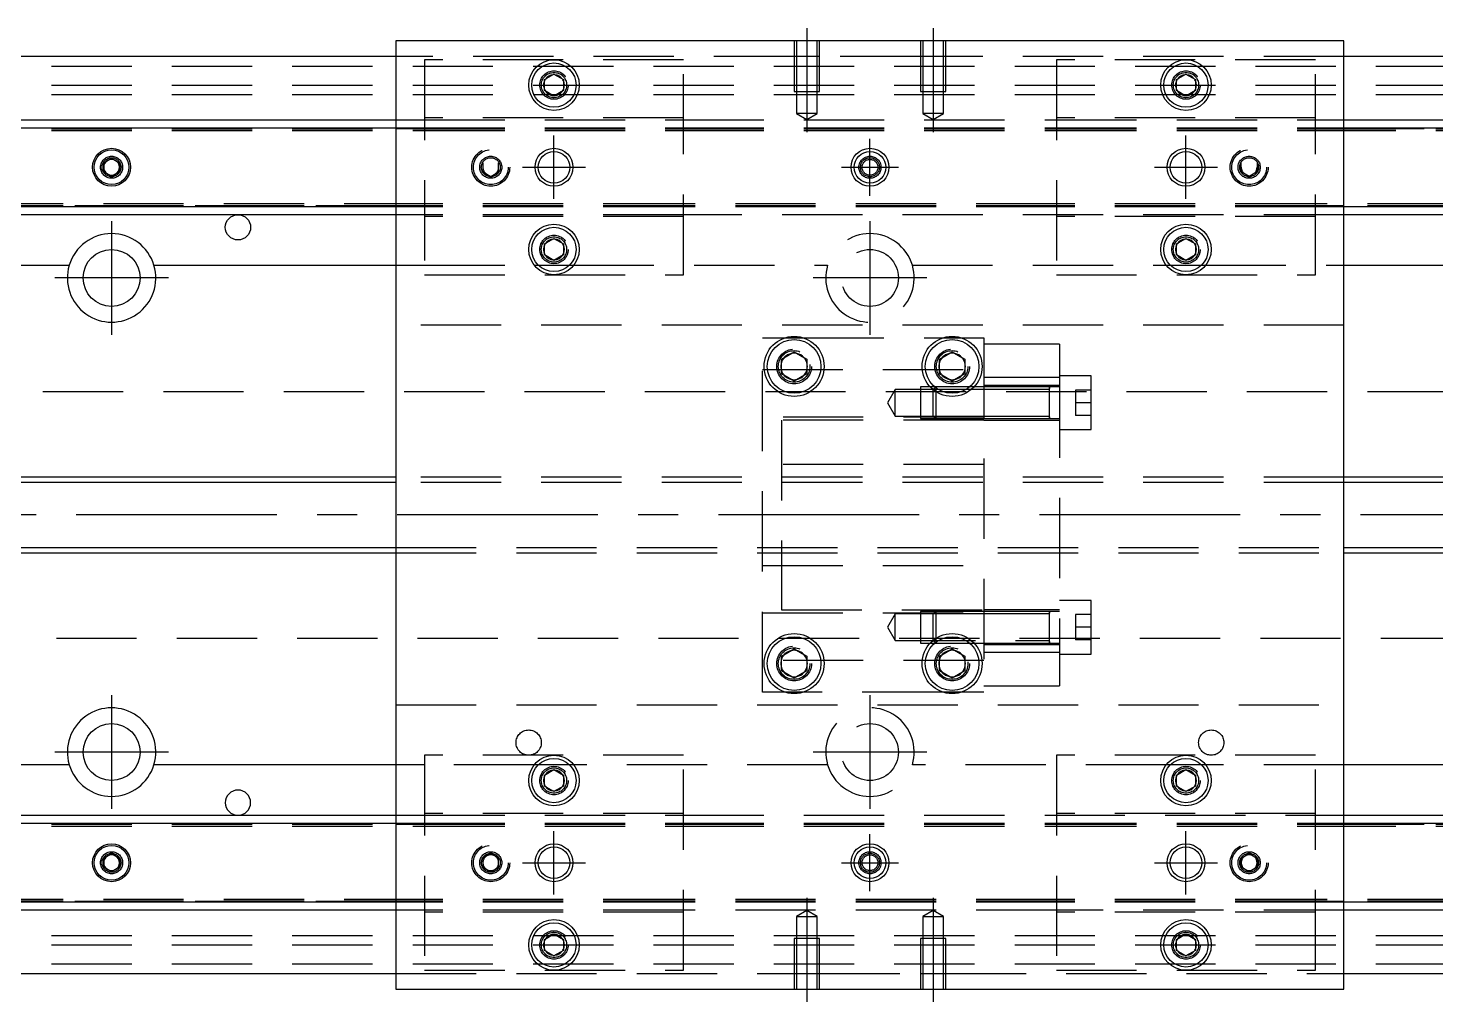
# Model space of a CAD drawing. Extents: x -10 to 836, y -261 to 77.
# Drawn here: x 186.8 to 409.5, y -77 to 77 of the extents above; entities that cross this region are included whole.
import ezdxf

# ---------------------------------------------------------------- set-up
doc = ezdxf.new("R2010")
doc.units = 0
doc.linetypes.add('CENTER', pattern=[50.8, 31.75, -6.35, 6.35, -6.35])
doc.linetypes.add('DASHED', pattern=[19.05, 12.7, -6.35])
doc.layers.get('0').update_dxf_attribs({"linetype": 'CONTINUOUS'})
doc.layers.add('CENTER', color=1, linetype='CENTER')

msp = doc.modelspace()

# ---------------------------------------------------------------- linework, layer by layer
at = {"color": 7, "linetype": 'CONTINUOUS'}
for p, q in [((395, 75), (245, 75)), ((245, 75), (245, -75)), ((395, -75), (395, 75)), ((245, 72.5), (0, 72.5)), ((640, 72.5), (395, 72.5)), ((268.5, 68.866026), (270, 69.73205)), ((270, 69.73205), (271.5, 68.866026)), ((368.5, 68.866026), (370, 69.73205)), ((370, 69.73205), (371.5, 68.866026)), ((268.5, 67.133974), (268.5, 68.866026)), ((270, 66.26795), (268.5, 67.133974)), ((271.5, 67.133974), (270, 66.26795)), ((271.5, 68.866026), (271.5, 67.133974)), ((368.5, 67.133974), (368.5, 68.866026)), ((370, 66.26795), (368.5, 67.133974)), ((371.5, 67.133974), (370, 66.26795)), ((371.5, 68.866026), (371.5, 67.133974)), ((0, 62.5), (245, 62.5)), ((395, 62.5), (640, 62.5)), ((0, 61.247728), (245, 61.247728)), ((395, 61.247728), (640, 61.247728)), ((198.75, 55.721688), (200, 56.443376)), ((198.75, 54.278312), (198.75, 55.721688)), ((200, 56.443376), (201.25, 55.721688)), ((201.25, 55.721688), (201.25, 54.278312)), ((200, 53.556624), (198.75, 54.278312)), ((201.25, 54.278312), (200, 53.556624)), ((245, 48.752272), (0, 48.752272)), ((245, 47.5), (0, 47.5)), ((640, 48.752272), (395, 48.752272)), ((640, 47.5), (395, 47.5)), ((268.5, 42.866026), (270, 43.73205)), ((268.5, 41.133974), (268.5, 42.866026)), ((270, 43.73205), (271.5, 42.866026)), ((271.5, 42.866026), (271.5, 41.133974)), ((368.5, 42.866026), (370, 43.73205)), ((368.5, 41.133974), (368.5, 42.866026)), ((370, 43.73205), (371.5, 42.866026)), ((371.5, 42.866026), (371.5, 41.133974)), ((270, 40.26795), (268.5, 41.133974)), ((271.5, 41.133974), (270, 40.26795)), ((370, 40.26795), (368.5, 41.133974)), ((371.5, 41.133974), (370, 40.26795)), ((86.708204, 39.5), (193.291796, 39.5)), ((206.708204, 39.5), (245, 39.5)), ((395, 39.5), (433.291796, 39.5)), ((306, 24.6547), (308, 25.809402)), ((306, 22.3453), (306, 24.6547)), ((308, 25.809402), (310, 24.6547)), ((310, 24.6547), (310, 22.3453)), ((331, 24.6547), (333, 25.809402)), ((331, 22.3453), (331, 24.6547)), ((333, 25.809402), (335, 24.6547)), ((335, 24.6547), (335, 22.3453)), ((308, 21.190598), (306, 22.3453)), ((310, 22.3453), (308, 21.190598)), ((333, 21.190598), (331, 22.3453)), ((335, 22.3453), (333, 21.190598)), ((245, 6), (60.5, 6)), ((590, 6), (395, 6)), ((60.5, -6), (245, -6)), ((395, -6), (590, -6)), ((306, -22.3453), (308, -21.190598)), ((308, -21.190598), (310, -22.3453)), ((331, -22.3453), (333, -21.190598)), ((333, -21.190598), (335, -22.3453)), ((306, -24.6547), (306, -22.3453)), ((310, -22.3453), (310, -24.6547)), ((331, -24.6547), (331, -22.3453)), ((335, -22.3453), (335, -24.6547)), ((308, -25.809402), (306, -24.6547)), ((310, -24.6547), (308, -25.809402)), ((333, -25.809402), (331, -24.6547)), ((335, -24.6547), (333, -25.809402)), ((193.291796, -39.5), (86.708204, -39.5)), ((245, -39.5), (206.708204, -39.5)), ((433.291796, -39.5), (395, -39.5)), ((268.5, -41.133974), (270, -40.26795)), ((268.5, -42.866026), (268.5, -41.133974)), ((270, -40.26795), (271.5, -41.133974)), ((271.5, -41.133974), (271.5, -42.866026)), ((368.5, -41.133974), (370, -40.26795)), ((368.5, -42.866026), (368.5, -41.133974)), ((370, -40.26795), (371.5, -41.133974)), ((371.5, -41.133974), (371.5, -42.866026)), ((270, -43.73205), (268.5, -42.866026)), ((271.5, -42.866026), (270, -43.73205)), ((370, -43.73205), (368.5, -42.866026)), ((371.5, -42.866026), (370, -43.73205)), ((0, -47.5), (245, -47.5)), ((0, -48.752272), (245, -48.752272)), ((395, -47.5), (640, -47.5)), ((395, -48.752272), (640, -48.752272)), ((198.75, -54.278312), (200, -53.556624)), ((198.75, -55.721688), (198.75, -54.278312)), ((200, -53.556624), (201.25, -54.278312)), ((201.25, -54.278312), (201.25, -55.721688)), ((200, -56.443376), (198.75, -55.721688)), ((201.25, -55.721688), (200, -56.443376)), ((245, -61.247728), (0, -61.247728)), ((640, -61.247728), (395, -61.247728)), ((245, -62.5), (0, -62.5)), ((640, -62.5), (395, -62.5)), ((268.5, -67.133974), (270, -66.26795)), ((270, -66.26795), (271.5, -67.133974)), ((368.5, -67.133974), (370, -66.26795)), ((370, -66.26795), (371.5, -67.133974)), ((268.5, -68.866026), (268.5, -67.133974)), ((270, -69.73205), (268.5, -68.866026)), ((271.5, -68.866026), (270, -69.73205)), ((271.5, -67.133974), (271.5, -68.866026)), ((368.5, -68.866026), (368.5, -67.133974)), ((370, -69.73205), (368.5, -68.866026)), ((371.5, -68.866026), (370, -69.73205)), ((371.5, -67.133974), (371.5, -68.866026)), ((0, -72.5), (245, -72.5)), ((395, -72.5), (640, -72.5)), ((245, -75), (395, -75))]:
    msp.add_line(p, q, dxfattribs=at)
at = {"color": 3, "linetype": 'DASHED'}
for p, q in [((308.000006, 75), (308.000006, 67)), ((308.35, 75), (308.35, 67)), ((311.65, 67), (311.65, 75)), ((311.999994, 67), (311.999994, 75)), ((328.000006, 75), (328.000006, 67)), ((328.35, 75), (328.35, 67)), ((331.65, 67), (331.65, 75)), ((331.999994, 67), (331.999994, 75)), ((308.000006, 72.5), (245, 72.5)), ((290.5, 72), (249.5, 72)), ((249.5, 72), (249.5, 38)), ((290.5, 38), (290.5, 72)), ((311.999994, 72.5), (308.000006, 72.5)), ((328.000006, 72.5), (311.999994, 72.5)), ((331.999994, 72.5), (328.000006, 72.5)), ((395, 72.5), (331.999994, 72.5)), ((390.5, 72), (349.5, 72)), ((349.5, 72), (349.5, 38)), ((390.5, 38), (390.5, 72)), ((0, 71), (640, 71)), ((0, 68), (640, 68)), ((271.973226, 68.326156), (272, 68)), ((308.000006, 67), (311.999994, 67)), ((308.35, 67), (308.35, 63.5)), ((311.65, 63.5), (311.65, 67)), ((328.000006, 67), (331.999994, 67)), ((328.35, 67), (328.35, 63.5)), ((331.65, 63.5), (331.65, 67)), ((368, 68), (368.023172, 68.30356)), ((0, 66.5), (640, 66.5)), ((245, 62.5), (249.5, 62.5)), ((290.5, 62.8), (249.5, 62.8)), ((249.5, 62.5), (290.5, 62.5)), ((290.5, 62.5), (349.5, 62.5)), ((311.65, 63.5), (308.35, 63.5)), ((308.35, 63.5), (310, 62.547372)), ((310, 62.547372), (311.65, 63.5)), ((331.65, 63.5), (328.35, 63.5)), ((328.35, 63.5), (330, 62.547372)), ((330, 62.547372), (331.65, 63.5)), ((390.5, 62.8), (349.5, 62.8)), ((349.5, 62.5), (395, 62.5)), ((0, 61.1147), (245, 61.1147)), ((0, 61.1), (249.5, 61.1)), ((0, 60.8), (249.5, 60.8)), ((245, 61.247728), (249.5, 61.247728)), ((245, 61.1147), (249.5, 61.1147)), ((249.5, 61.247728), (290.5, 61.247728)), ((249.5, 61.1147), (290.5, 61.1147)), ((249.5, 61.1), (290.5, 61.1)), ((249.5, 60.8), (290.5, 60.8)), ((290.5, 61.247728), (349.5, 61.247728)), ((290.5, 61.1147), (349.5, 61.1147)), ((290.5, 61.1), (349.5, 61.1)), ((290.5, 60.8), (349.5, 60.8)), ((349.5, 61.247728), (390.5, 61.247728)), ((349.5, 61.1147), (390.5, 61.1147)), ((349.5, 61.1), (390.5, 61.1)), ((349.5, 60.8), (390.5, 60.8)), ((390.5, 61.247728), (395, 61.247728)), ((390.5, 61.1147), (395, 61.1147)), ((390.5, 61.1), (640, 61.1)), ((390.5, 60.8), (640, 60.8)), ((395, 61.1147), (640, 61.1147)), ((258.75, 55.721688), (258.75, 54.278312)), ((261.25, 54.278312), (261.25, 55.721688)), ((378.75, 54.278312), (378.75, 55.721688)), ((381.25, 55.721688), (381.25, 54.278312)), ((201.477374, 55.25955), (201.5, 55)), ((258.75, 54.278312), (260, 53.556624)), ((260, 53.556624), (261.25, 54.278312)), ((380, 53.556624), (378.75, 54.278312)), ((381.25, 54.278312), (380, 53.556624)), ((249.5, 49.2), (0, 49.2)), ((290.5, 49.2), (249.5, 49.2)), ((349.5, 49.2), (290.5, 49.2)), ((390.5, 49.2), (349.5, 49.2)), ((640, 49.2), (390.5, 49.2)), ((249.5, 48.9), (0, 48.9)), ((245, 48.8853), (0, 48.8853)), ((249.5, 48.8853), (245, 48.8853)), ((249.5, 48.752272), (245, 48.752272)), ((249.5, 47.5), (245, 47.5)), ((290.5, 48.9), (249.5, 48.9)), ((290.5, 48.8853), (249.5, 48.8853)), ((290.5, 48.752272), (249.5, 48.752272)), ((290.5, 47.5), (249.5, 47.5)), ((290.5, 47.2), (249.5, 47.2)), ((349.5, 48.9), (290.5, 48.9)), ((349.5, 48.8853), (290.5, 48.8853)), ((349.5, 48.752272), (290.5, 48.752272)), ((395, 47.5), (290.5, 47.5)), ((390.5, 48.9), (349.5, 48.9)), ((390.5, 48.8853), (349.5, 48.8853)), ((390.5, 48.752272), (349.5, 48.752272)), ((390.5, 47.2), (349.5, 47.2)), ((640, 48.9), (390.5, 48.9)), ((395, 48.8853), (390.5, 48.8853)), ((395, 48.752272), (390.5, 48.752272)), ((640, 48.8853), (395, 48.8853)), ((268, 42), (268.030168, 42.346066)), ((368, 42), (368.030168, 42.346066)), ((245, 39.5), (249.5, 39.5)), ((249.5, 39.5), (266.877502, 39.5)), ((249.5, 38), (290.5, 38)), ((266.877502, 39.5), (267.55051, 39.5)), ((267.55051, 39.5), (272.44949, 39.5)), ((272.44949, 39.5), (273.122498, 39.5)), ((273.122498, 39.5), (313.291796, 39.5)), ((326.708204, 39.5), (366.877502, 39.5)), ((349.5, 38), (390.5, 38)), ((366.877502, 39.5), (367.55051, 39.5)), ((367.55051, 39.5), (372.44949, 39.5)), ((372.44949, 39.5), (373.122498, 39.5)), ((373.122498, 39.5), (395, 39.5)), ((395, 30), (245, 30)), ((303, 28), (306.47931, 28)), ((303, -28), (303, 28)), ((306.47931, 28), (309.52069, 28)), ((309.52069, 28), (331.47931, 28)), ((331.47931, 28), (334.52069, 28)), ((334.52069, 28), (338, 28)), ((338, 28), (338, -28)), ((350, 27), (338, 27)), ((350, 27), (350, 21.748564)), ((303, 23), (338, 23)), ((310.483582, 23.786038), (310.5, 23.5)), ((330.5, 23.5), (330.518502, 23.803588)), ((328, 20.253516), (328, 15.253526)), ((329.532604, 20.253516), (328, 20.253516)), ((330.25722, 20.253516), (329.532604, 20.253516)), ((330.33547, 20.18899), (330, 19.85352)), ((330.4, 20.253518), (330.25722, 20.253516)), ((330.4, 20.25352), (330.33547, 20.18899)), ((330.4, 20.25352), (330.4, 20.13808)), ((335.742786, 20.25352), (330.4, 20.25352)), ((335.74278, 20.253516), (330.4, 20.253518)), ((330.4, 20.13808), (330.4, 19.524764)), ((336.467402, 20.25352), (335.742786, 20.25352)), ((338, 20.253516), (336.467396, 20.253516)), ((338, 20.25352), (336.467402, 20.25352)), ((350, 21.748564), (338, 21.748564)), ((350, 20.50352), (338, 20.50352)), ((348.405, 20.25352), (338, 20.25352)), ((350, 20.25352), (348.395, 20.25352)), ((348.4, 15.253516), (348.4, 20.253526)), ((348.4, 19.85352), (348.4, 20.253526)), ((348.4, 15.253516), (348.4, 20.253526)), ((348.4, 19.996122), (348.4, 20.25352)), ((348.4, 20.25352), (348.4, 19.996072)), ((355, 22.00352), (350, 22.00352)), ((350, 21.748564), (350, -21.748564)), ((355, 13.50352), (355, 22.00352)), ((640, 19.5), (76.969694, 19.5)), ((324, 19.85352), (322.787564, 17.75352)), ((324, 15.65352), (324, 19.85352)), ((328, 19.85352), (324, 19.85352)), ((330, 19.85352), (328, 19.85352)), ((330, 19.81727), (330, 19.85352)), ((330.816954, 19.85352), (330, 19.85352)), ((330, 15.65352), (330, 19.81727)), ((330.4, 19.524764), (330.4, 15.25352)), ((335.183046, 19.85352), (330.816954, 19.85352)), ((336.04396, 19.85352), (335.183046, 19.85352)), ((338, 19.85352), (336.04396, 19.85352)), ((348.4, 19.85352), (338, 19.85352)), ((348.4, 15.51097), (348.4, 19.996122)), ((348.4, 15.65352), (348.4, 19.85352)), ((352.5, 19.75352), (352.5, 17.75352)), ((355, 19.75352), (352.5, 19.75352)), ((322.787564, 17.75352), (324, 15.65352)), ((324, 15.65352), (328, 15.65352)), ((328, 15.65352), (330, 15.65352)), ((330, 15.65352), (338, 15.65352)), ((330, 15.65352), (330.4, 15.25352)), ((338, 15.65352), (348.4, 15.65352)), ((348.4, 15.253516), (348.4, 15.65352)), ((352.5, 17.75352), (352.5, 15.75352)), ((355, 17.75352), (352.5, 17.75352)), ((355, 15.75352), (352.5, 15.75352)), ((338, 15.5), (303, 15.5)), ((306, 15), (306, -15)), ((338, 15), (306, 15)), ((328, 15.253526), (330.4, 15.253524)), ((330.4, 15.25352), (338, 15.25352)), ((338, 15.25352), (348.405, 15.25352)), ((338, 15.00352), (350, 15.00352)), ((348.395, 15.25352), (350, 15.25352)), ((348.4, 15.510988), (348.4, 15.25352)), ((348.4, 15.25352), (348.4, 15.51097)), ((350, 13.50352), (355, 13.50352)), ((338, 8), (303, 8)), ((395, 6), (245, 6)), ((395, 5.125), (245, 5.125)), ((245, -5.125), (395, -5.125)), ((245, -6), (395, -6)), ((303, -8), (338, -8)), ((303, -15.5), (338, -15.5)), ((306, -15), (338, -15)), ((328, -15.253526), (328, -20.253516)), ((330.399994, -15.253526), (328, -15.253526)), ((330.4, -15.25352), (330, -15.65352)), ((338, -15.253526), (330.399994, -15.253526)), ((330.4, -15.25352), (330.4, -19.524764)), ((338, -15.25352), (330.4, -15.25352)), ((350, -15.00352), (338, -15.00352)), ((348.405, -15.25352), (338, -15.25352)), ((350, -15.25352), (348.395, -15.25352)), ((348.4, -20.253526), (348.4, -15.253516)), ((348.4, -20.25267), (348.4, -15.253516)), ((348.4, -15.51092), (348.4, -15.25352)), ((348.4, -15.25352), (348.4, -15.51097)), ((348.4, -19.996072), (348.4, -15.51092)), ((355, -13.50352), (350, -13.50352)), ((355, -22.00352), (355, -13.50352)), ((324, -15.65352), (322.787564, -17.75352)), ((322.787564, -17.75352), (324, -19.85352)), ((324, -19.85352), (324, -15.65352)), ((328, -15.65352), (324, -15.65352)), ((330, -15.65352), (328, -15.65352)), ((330, -19.85352), (330, -15.65352)), ((338, -15.65352), (330, -15.65352)), ((348.4, -15.65352), (338, -15.65352)), ((348.4, -15.65352), (338, -15.65352)), ((352.5, -15.75352), (352.5, -17.75352)), ((355, -15.75352), (352.5, -15.75352)), ((352.5, -17.75352), (352.5, -19.75352)), ((355, -17.75352), (352.5, -17.75352)), ((76.969694, -19.5), (640, -19.5)), ((324, -19.85352), (348.4, -19.85352)), ((330, -19.85352), (330.33547, -20.18899)), ((330.4, -19.524764), (330.4, -20.13808)), ((348.4, -19.996054), (348.4, -20.25352)), ((348.4, -20.25352), (348.4, -19.996072)), ((355, -19.75352), (352.5, -19.75352)), ((328, -20.253516), (329.532604, -20.253516)), ((329.532604, -20.253516), (330.25722, -20.253516)), ((330.25722, -20.253516), (330.399994, -20.253516)), ((330.33547, -20.18899), (330.4, -20.25352)), ((330.4, -20.13808), (330.4, -20.25352)), ((330.4, -20.25352), (335.742786, -20.25352)), ((335.742786, -20.25352), (336.467402, -20.25352)), ((336.467396, -20.253516), (338, -20.253516)), ((336.467402, -20.25352), (338, -20.25352)), ((338, -20.25352), (348.405, -20.25352)), ((338, -20.50352), (350, -20.50352)), ((350, -21.748564), (338, -21.748564)), ((350, -21.748564), (338, -21.748564)), ((348.395, -20.25352), (350, -20.25352)), ((348.4, -20.253526), (348.4, -20.25267)), ((350, -21.748564), (350, -27)), ((350, -22.00352), (355, -22.00352)), ((338, -23), (303, -23)), ((305.5, -23.5), (305.518502, -23.196412)), ((335.483582, -23.213962), (335.5, -23.5)), ((306.47931, -28), (303, -28)), ((309.52069, -28), (306.47931, -28)), ((331.47931, -28), (309.52069, -28)), ((334.52069, -28), (331.47931, -28)), ((338, -28), (334.52069, -28)), ((338, -27), (350, -27)), ((245, -30), (395, -30)), ((249.5, -39.5), (245, -39.5)), ((249.5, -38), (249.5, -72)), ((290.5, -38), (249.5, -38)), ((266.877502, -39.5), (249.5, -39.5)), ((267.55051, -39.5), (266.877502, -39.5)), ((272.44949, -39.5), (267.55051, -39.5)), ((273.122498, -39.5), (272.44949, -39.5)), ((313.291796, -39.5), (273.122498, -39.5)), ((290.5, -72), (290.5, -38)), ((366.877502, -39.5), (326.708204, -39.5)), ((390.5, -38), (349.5, -38)), ((349.5, -38), (349.5, -72)), ((367.55051, -39.5), (366.877502, -39.5)), ((372.44949, -39.5), (367.55051, -39.5)), ((373.122498, -39.5), (372.44949, -39.5)), ((395, -39.5), (373.122498, -39.5)), ((390.5, -72), (390.5, -38)), ((268, -42), (268.030168, -41.653934)), ((371.973226, -41.673844), (372, -42)), ((0, -48.8853), (245, -48.8853)), ((0, -48.9), (249.5, -48.9)), ((245, -47.5), (249.5, -47.5)), ((245, -48.752272), (249.5, -48.752272)), ((245, -48.8853), (249.5, -48.8853)), ((290.5, -47.2), (249.5, -47.2)), ((249.5, -47.5), (290.5, -47.5)), ((249.5, -48.752272), (290.5, -48.752272)), ((249.5, -48.8853), (290.5, -48.8853)), ((249.5, -48.9), (290.5, -48.9)), ((290.5, -47.5), (395, -47.5)), ((290.5, -48.752272), (349.5, -48.752272)), ((290.5, -48.8853), (349.5, -48.8853)), ((290.5, -48.9), (349.5, -48.9)), ((390.5, -47.2), (349.5, -47.2)), ((349.5, -48.752272), (390.5, -48.752272)), ((349.5, -48.8853), (390.5, -48.8853)), ((349.5, -48.9), (390.5, -48.9)), ((390.5, -48.752272), (395, -48.752272)), ((390.5, -48.8853), (395, -48.8853)), ((390.5, -48.9), (640, -48.9)), ((395, -48.8853), (640, -48.8853)), ((0, -49.2), (249.5, -49.2)), ((249.5, -49.2), (290.5, -49.2)), ((290.5, -49.2), (349.5, -49.2)), ((349.5, -49.2), (390.5, -49.2)), ((390.5, -49.2), (640, -49.2)), ((198.5, -55), (198.52041, -54.75339)), ((258.522626, -54.74045), (258.5, -55)), ((260, -53.556624), (258.75, -54.278312)), ((258.75, -54.278312), (258.75, -55.721688)), ((261.25, -54.278312), (260, -53.556624)), ((261.25, -55.721688), (261.25, -54.278312)), ((378.75, -54.278312), (380, -53.556624)), ((378.75, -55.721688), (378.75, -54.278312)), ((380, -53.556624), (381.25, -54.278312)), ((381.25, -54.278312), (381.25, -55.721688)), ((381.477374, -54.74045), (381.5, -55)), ((258.75, -55.721688), (260, -56.443376)), ((260, -56.443376), (261.25, -55.721688)), ((380, -56.443376), (378.75, -55.721688)), ((381.25, -55.721688), (380, -56.443376)), ((249.5, -60.8), (0, -60.8)), ((249.5, -61.1), (0, -61.1)), ((245, -61.1147), (0, -61.1147)), ((249.5, -61.1147), (245, -61.1147)), ((249.5, -61.247728), (245, -61.247728)), ((290.5, -60.8), (249.5, -60.8)), ((290.5, -61.1), (249.5, -61.1)), ((290.5, -61.1147), (249.5, -61.1147)), ((290.5, -61.247728), (249.5, -61.247728)), ((349.5, -60.8), (290.5, -60.8)), ((349.5, -61.1), (290.5, -61.1)), ((349.5, -61.1147), (290.5, -61.1147)), ((349.5, -61.247728), (290.5, -61.247728)), ((390.5, -60.8), (349.5, -60.8)), ((390.5, -61.1), (349.5, -61.1)), ((390.5, -61.1147), (349.5, -61.1147)), ((390.5, -61.247728), (349.5, -61.247728)), ((640, -60.8), (390.5, -60.8)), ((640, -61.1), (390.5, -61.1)), ((395, -61.1147), (390.5, -61.1147)), ((395, -61.247728), (390.5, -61.247728)), ((640, -61.1147), (395, -61.1147)), ((249.5, -62.5), (245, -62.5)), ((290.5, -62.5), (249.5, -62.5)), ((290.5, -62.8), (249.5, -62.8)), ((349.5, -62.5), (290.5, -62.5)), ((310, -62.547372), (308.35, -63.5)), ((308.35, -63.5), (310, -63.5)), ((308.35, -63.5), (308.35, -67)), ((311.65, -63.5), (310, -62.547372)), ((310, -63.5), (311.65, -63.5)), ((311.65, -67), (311.65, -63.5)), ((330, -62.547372), (328.35, -63.5)), ((328.35, -63.5), (330, -63.5)), ((328.35, -63.5), (328.35, -67)), ((331.65, -63.5), (330, -62.547372)), ((330, -63.5), (331.65, -63.5)), ((331.65, -67), (331.65, -63.5)), ((395, -62.5), (349.5, -62.5)), ((390.5, -62.8), (349.5, -62.8)), ((0, -66.5), (640, -66.5)), ((0, -68), (640, -68)), ((268, -68), (268.023172, -67.69644)), ((311.999994, -67), (308.000006, -67)), ((308.000006, -67), (308.000006, -75)), ((308.35, -67), (308.35, -75)), ((311.65, -75), (311.65, -67)), ((311.999994, -75), (311.999994, -67)), ((331.999994, -67), (328.000006, -67)), ((328.000006, -67), (328.000006, -75)), ((328.35, -67), (328.35, -75)), ((331.65, -75), (331.65, -67)), ((331.999994, -75), (331.999994, -67)), ((371.973226, -67.673844), (372, -68)), ((0, -71), (640, -71)), ((245, -72.5), (308.000006, -72.5)), ((249.5, -72), (290.5, -72)), ((308.000006, -72.5), (311.999994, -72.5)), ((311.999994, -72.5), (328.000006, -72.5)), ((328.000006, -72.5), (331.999994, -72.5)), ((331.999994, -72.5), (395, -72.5)), ((349.5, -72), (390.5, -72))]:
    msp.add_line(p, q, dxfattribs=at)
at = {"color": 3, "linetype": 'CONTINUOUS'}
for p, q in [((245, 5.125), (60.5, 5.125)), ((590, 5.125), (395, 5.125)), ((60.5, -5.125), (245, -5.125)), ((395, -5.125), (590, -5.125))]:
    msp.add_line(p, q, dxfattribs=at)
at = {"color": 7, "linetype": 'CONTINUOUS'}
for centre, radius in [((270, 68), 4), ((270, 68), 3.5), ((370, 68), 4), ((370, 68), 3.5), ((200, 55), 3), ((320, 55), 3), ((200, 55), 2.75), ((270, 55), 2.5), ((320, 55), 2.5), ((370, 55), 2.5), ((220, 45.5), 2), ((270, 42), 4), ((270, 42), 3.5), ((370, 42), 4), ((370, 42), 3.5), ((200, 37.5), 4.5), ((308, 23.5), 4.75), ((308, 23.5), 4.25), ((333, 23.5), 4.75), ((333, 23.5), 4.25), ((308, -23.5), 4.75), ((308, -23.5), 4.25), ((333, -23.5), 4.75), ((333, -23.5), 4.25), ((200, -37.5), 4.5), ((270, -42), 4), ((270, -42), 3.5), ((370, -42), 4), ((370, -42), 3.5), ((200, -55), 3), ((200, -55), 2.75), ((270, -55), 2.5), ((320, -55), 3), ((320, -55), 2.5), ((370, -55), 2.5), ((270, -68), 4), ((270, -68), 3.5), ((370, -68), 4), ((370, -68), 3.5)]:
    msp.add_circle(centre, radius, dxfattribs=at)
at = {"color": 3, "linetype": 'DASHED'}
for centre, radius in [((270, 68), 2.25), ((270, 68), 2), ((370, 68), 2.25), ((370, 68), 2), ((260, 55), 3), ((380, 55), 3), ((200, 55), 1.75), ((200, 55), 1.5), ((260, 55), 2.75), ((260, 55), 1.75), ((260, 55), 1.5), ((320, 55), 1.75), ((320, 55), 1.5), ((320, 55), 1.25), ((380, 55), 2.75), ((380, 55), 1.75), ((380, 55), 1.5), ((270, 42), 2.25), ((270, 42), 2), ((370, 42), 2.25), ((370, 42), 2), ((320, 37.5), 4.5), ((308, 23.5), 2.75), ((308, 23.5), 2.5), ((333, 23.5), 2.75), ((333, 23.5), 2.5), ((308, -23.5), 2.75), ((308, -23.5), 2.5), ((333, -23.5), 2.75), ((333, -23.5), 2.5), ((320, -37.5), 4.5), ((266, -36), 2), ((374, -36), 2), ((270, -42), 2.25), ((270, -42), 2), ((370, -42), 2.25), ((370, -42), 2), ((200, -55), 1.75), ((260, -55), 3), ((260, -55), 2.75), ((260, -55), 1.75), ((320, -55), 1.75), ((380, -55), 3), ((380, -55), 2.75), ((380, -55), 1.75), ((200, -55), 1.5), ((260, -55), 1.5), ((320, -55), 1.5), ((320, -55), 1.25), ((380, -55), 1.5), ((270, -68), 2.25), ((270, -68), 2), ((370, -68), 2.25), ((370, -68), 2)]:
    msp.add_circle(centre, radius, dxfattribs=at)
at = {"color": 3, "linetype": 'CONTINUOUS'}
for centre in [(270, 55), (370, 55), (270, -55), (370, -55)]:
    msp.add_circle(centre, 3, dxfattribs=at)
at = {"color": 7, "linetype": 'CONTINUOUS'}
for centre, radius, start, end in [((270, 68), 1.65, 95.380023, 144.619977), ((270, 68), 1.65, 84.619977, 95.380023), ((270, 68), 1.65, 35.380023, 84.619977), ((370, 68), 1.65, 95.380023, 144.619977), ((370, 68), 1.65, 84.619977, 95.380023), ((370, 68), 1.65, 35.380023, 84.619977), ((270, 68), 1.65, 155.380023, 180), ((270, 68), 1.65, 180, 204.619977), ((270, 68), 1.65, 144.619977, 155.380023), ((270, 68), 1.65, 204.619977, 215.380023), ((270, 68), 1.65, 215.380023, 264.619977), ((270, 68), 1.65, 275.380023, 324.619977), ((270, 68), 1.65, 24.619977, 35.380023), ((270, 68), 1.65, 324.619977, 335.380023), ((270, 68), 1.65, 335.380023, 24.619977), ((370, 68), 1.65, 155.380023, 180), ((370, 68), 1.65, 180, 204.619977), ((370, 68), 1.65, 144.619977, 155.380023), ((370, 68), 1.65, 204.619977, 215.380023), ((370, 68), 1.65, 215.380023, 264.619977), ((370, 68), 1.65, 275.380023, 324.619977), ((370, 68), 1.65, 24.619977, 35.380023), ((370, 68), 1.65, 324.619977, 335.380023), ((370, 68), 1.65, 335.380023, 24.619977), ((270, 68), 1.65, 264.619977, 275.380023), ((370, 68), 1.65, 264.619977, 275.380023), ((200, 55), 1.25, 120, 180), ((200, 55), 1.25, 60, 120), ((200, 55), 1.25, 0, 60), ((200, 55), 1.25, 180, 240), ((200, 55), 1.25, 240, 300), ((200, 55), 1.25, 300, 0), ((200, 37.5), 7, 16.60155, 163.39845), ((270, 42), 1.65, 155.380023, 180), ((270, 42), 1.65, 144.619977, 155.380023), ((270, 42), 1.65, 95.380023, 144.619977), ((270, 42), 1.65, 84.619977, 95.380023), ((270, 42), 1.65, 35.380023, 84.619977), ((270, 42), 1.65, 24.619977, 35.380023), ((270, 42), 1.65, 335.380023, 24.619977), ((370, 42), 1.65, 155.380023, 180), ((370, 42), 1.65, 144.619977, 155.380023), ((370, 42), 1.65, 95.380023, 144.619977), ((370, 42), 1.65, 84.619977, 95.380023), ((370, 42), 1.65, 35.380023, 84.619977), ((370, 42), 1.65, 24.619977, 35.380023), ((370, 42), 1.65, 335.380023, 24.619977), ((270, 42), 1.65, 180, 204.619977), ((270, 42), 1.65, 204.619977, 215.380023), ((270, 42), 1.65, 215.380023, 264.619977), ((270, 42), 1.65, 264.619977, 275.380023), ((270, 42), 1.65, 275.380023, 324.619977), ((270, 42), 1.65, 324.619977, 335.380023), ((370, 42), 1.65, 180, 204.619977), ((370, 42), 1.65, 204.619977, 215.380023), ((370, 42), 1.65, 215.380023, 264.619977), ((370, 42), 1.65, 264.619977, 275.380023), ((370, 42), 1.65, 275.380023, 324.619977), ((370, 42), 1.65, 324.619977, 335.380023), ((200, 37.5), 7, 163.39845, 16.60155), ((308, 23.5), 2.1, 137.75279, 162.24721), ((308, 23.5), 2.1, 102.24721, 137.75279), ((308, 23.5), 2.1, 77.75279, 102.24721), ((308, 23.5), 2.1, 42.24721, 77.75279), ((308, 23.5), 2.1, 17.75279, 42.24721), ((333, 23.5), 2.1, 137.75279, 162.24721), ((333, 23.5), 2.1, 102.24721, 137.75279), ((333, 23.5), 2.1, 77.75279, 102.24721), ((333, 23.5), 2.1, 42.24721, 77.75279), ((333, 23.5), 2.1, 17.75279, 42.24721), ((308, 23.5), 2.1, 162.24721, 180), ((308, 23.5), 2.1, 180, 197.75279), ((308, 23.5), 2.1, 197.75279, 222.24721), ((308, 23.5), 2.1, 317.75279, 342.24721), ((308, 23.5), 2.1, 342.24721, 17.75279), ((333, 23.5), 2.1, 162.24721, 180), ((333, 23.5), 2.1, 180, 197.75279), ((333, 23.5), 2.1, 197.75279, 222.24721), ((333, 23.5), 2.1, 317.75279, 342.24721), ((333, 23.5), 2.1, 342.24721, 17.75279), ((308, 23.5), 2.1, 222.24721, 257.75279), ((308, 23.5), 2.1, 257.75279, 282.24721), ((308, 23.5), 2.1, 282.24721, 317.75279), ((333, 23.5), 2.1, 222.24721, 257.75279), ((333, 23.5), 2.1, 257.75279, 282.24721), ((333, 23.5), 2.1, 282.24721, 317.75279), ((308, -23.5), 2.1, 137.75279, 162.24721), ((308, -23.5), 2.1, 102.24721, 137.75279), ((308, -23.5), 2.1, 77.75279, 102.24721), ((308, -23.5), 2.1, 42.24721, 77.75279), ((308, -23.5), 2.1, 17.75279, 42.24721), ((333, -23.5), 2.1, 137.75279, 162.24721), ((333, -23.5), 2.1, 102.24721, 137.75279), ((333, -23.5), 2.1, 77.75279, 102.24721), ((333, -23.5), 2.1, 42.24721, 77.75279), ((333, -23.5), 2.1, 17.75279, 42.24721), ((308, -23.5), 2.1, 162.24721, 180), ((308, -23.5), 2.1, 180, 197.75279), ((308, -23.5), 2.1, 197.75279, 222.24721), ((308, -23.5), 2.1, 317.75279, 342.24721), ((308, -23.5), 2.1, 342.24721, 17.75279), ((333, -23.5), 2.1, 162.24721, 180), ((333, -23.5), 2.1, 180, 197.75279), ((333, -23.5), 2.1, 197.75279, 222.24721), ((333, -23.5), 2.1, 317.75279, 342.24721), ((333, -23.5), 2.1, 342.24721, 17.75279), ((308, -23.5), 2.1, 222.24721, 257.75279), ((308, -23.5), 2.1, 257.75279, 282.24721), ((308, -23.5), 2.1, 282.24721, 317.75279), ((333, -23.5), 2.1, 222.24721, 257.75279), ((333, -23.5), 2.1, 257.75279, 282.24721), ((333, -23.5), 2.1, 282.24721, 317.75279), ((200, -37.5), 7, 343.39845, 196.60155), ((200, -37.5), 7, 196.60155, 343.39845), ((270, -42), 1.65, 155.380023, 180), ((270, -42), 1.65, 180, 204.619977), ((270, -42), 1.65, 144.619977, 155.380023), ((270, -42), 1.65, 95.380023, 144.619977), ((270, -42), 1.65, 84.619977, 95.380023), ((270, -42), 1.65, 35.380023, 84.619977), ((270, -42), 1.65, 24.619977, 35.380023), ((270, -42), 1.65, 335.380023, 24.619977), ((370, -42), 1.65, 155.380023, 180), ((370, -42), 1.65, 180, 204.619977), ((370, -42), 1.65, 144.619977, 155.380023), ((370, -42), 1.65, 95.380023, 144.619977), ((370, -42), 1.65, 84.619977, 95.380023), ((370, -42), 1.65, 35.380023, 84.619977), ((370, -42), 1.65, 24.619977, 35.380023), ((370, -42), 1.65, 335.380023, 24.619977), ((220, -45.5), 2, 90, 270), ((220, -45.5), 2, 270, 90), ((270, -42), 1.65, 204.619977, 215.380023), ((270, -42), 1.65, 215.380023, 264.619977), ((270, -42), 1.65, 264.619977, 275.380023), ((270, -42), 1.65, 275.380023, 324.619977), ((270, -42), 1.65, 324.619977, 335.380023), ((370, -42), 1.65, 204.619977, 215.380023), ((370, -42), 1.65, 215.380023, 264.619977), ((370, -42), 1.65, 264.619977, 275.380023), ((370, -42), 1.65, 275.380023, 324.619977), ((370, -42), 1.65, 324.619977, 335.380023), ((200, -55), 1.25, 120, 180), ((200, -55), 1.25, 180, 240), ((200, -55), 1.25, 60, 120), ((200, -55), 1.25, 0, 60), ((200, -55), 1.25, 300, 0), ((200, -55), 1.25, 240, 300), ((270, -68), 1.65, 95.380023, 144.619977), ((270, -68), 1.65, 84.619977, 95.380023), ((270, -68), 1.65, 35.380023, 84.619977), ((370, -68), 1.65, 95.380023, 144.619977), ((370, -68), 1.65, 84.619977, 95.380023), ((370, -68), 1.65, 35.380023, 84.619977), ((270, -68), 1.65, 155.380023, 180), ((270, -68), 1.65, 180, 204.619977), ((270, -68), 1.65, 144.619977, 155.380023), ((270, -68), 1.65, 204.619977, 215.380023), ((270, -68), 1.65, 215.380023, 264.619977), ((270, -68), 1.65, 275.380023, 324.619977), ((270, -68), 1.65, 24.619977, 35.380023), ((270, -68), 1.65, 324.619977, 335.380023), ((270, -68), 1.65, 335.380023, 24.619977), ((370, -68), 1.65, 155.380023, 180), ((370, -68), 1.65, 180, 204.619977), ((370, -68), 1.65, 144.619977, 155.380023), ((370, -68), 1.65, 204.619977, 215.380023), ((370, -68), 1.65, 215.380023, 264.619977), ((370, -68), 1.65, 275.380023, 324.619977), ((370, -68), 1.65, 24.619977, 35.380023), ((370, -68), 1.65, 324.619977, 335.380023), ((370, -68), 1.65, 335.380023, 24.619977), ((270, -68), 1.65, 264.619977, 275.380023), ((370, -68), 1.65, 264.619977, 275.380023)]:
    msp.add_arc(centre, radius, start, end, dxfattribs=at)
at = {"color": 3, "linetype": 'DASHED'}
for centre, radius, start, end in [((260, 55), 1.25, 180, 240), ((260, 55), 1.25, 300, 0), ((380, 55), 1.25, 180, 240), ((380, 55), 1.25, 300, 0), ((320, 37.5), 7, 16.60155, 163.39845), ((320, 37.5), 7, 163.39845, 16.60155), ((320, -37.5), 7, 343.39845, 196.60155), ((320, -37.5), 7, 196.60155, 343.39845), ((260, -55), 1.25, 120, 180), ((260, -55), 1.25, 180, 240), ((260, -55), 1.25, 60, 120), ((260, -55), 1.25, 0, 60), ((260, -55), 1.25, 300, 0), ((380, -55), 1.25, 120, 180), ((380, -55), 1.25, 180, 240), ((380, -55), 1.25, 60, 120), ((380, -55), 1.25, 0, 60), ((380, -55), 1.25, 300, 0), ((260, -55), 1.25, 240, 300), ((380, -55), 1.25, 240, 300)]:
    msp.add_arc(centre, radius, start, end, dxfattribs=at)
at = {"layer": 'CENTER', "color": 1, "linetype": 'CENTER'}
for p, q in [((310, 77), (310, 60.547372)), ((330, 77), (330, 60.547372)), ((270, 50), (270, 60)), ((320, 50.5), (320, 59.5)), ((370, 50), (370, 60)), ((265, 55), (275, 55)), ((315.5, 55), (324.5, 55)), ((365, 55), (375, 55)), ((200, 46.5), (200, 28.5)), ((320, 46.5), (320, 28.5)), ((209, 37.5), (191, 37.5)), ((329, 37.5), (311, 37.5)), ((683.361871, 0), (-10.32213, 0)), ((200, -28.5), (200, -46.5)), ((320, -28.5), (320, -46.5)), ((209, -37.5), (191, -37.5)), ((329, -37.5), (311, -37.5)), ((270, -60), (270, -50)), ((320, -59.5), (320, -50.5)), ((370, -60), (370, -50)), ((265, -55), (275, -55)), ((315.5, -55), (324.5, -55)), ((365, -55), (375, -55)), ((310, -60.547372), (310, -77)), ((330, -60.547372), (330, -77))]:
    msp.add_line(p, q, dxfattribs=at)

doc.saveas('drawing.dxf')
